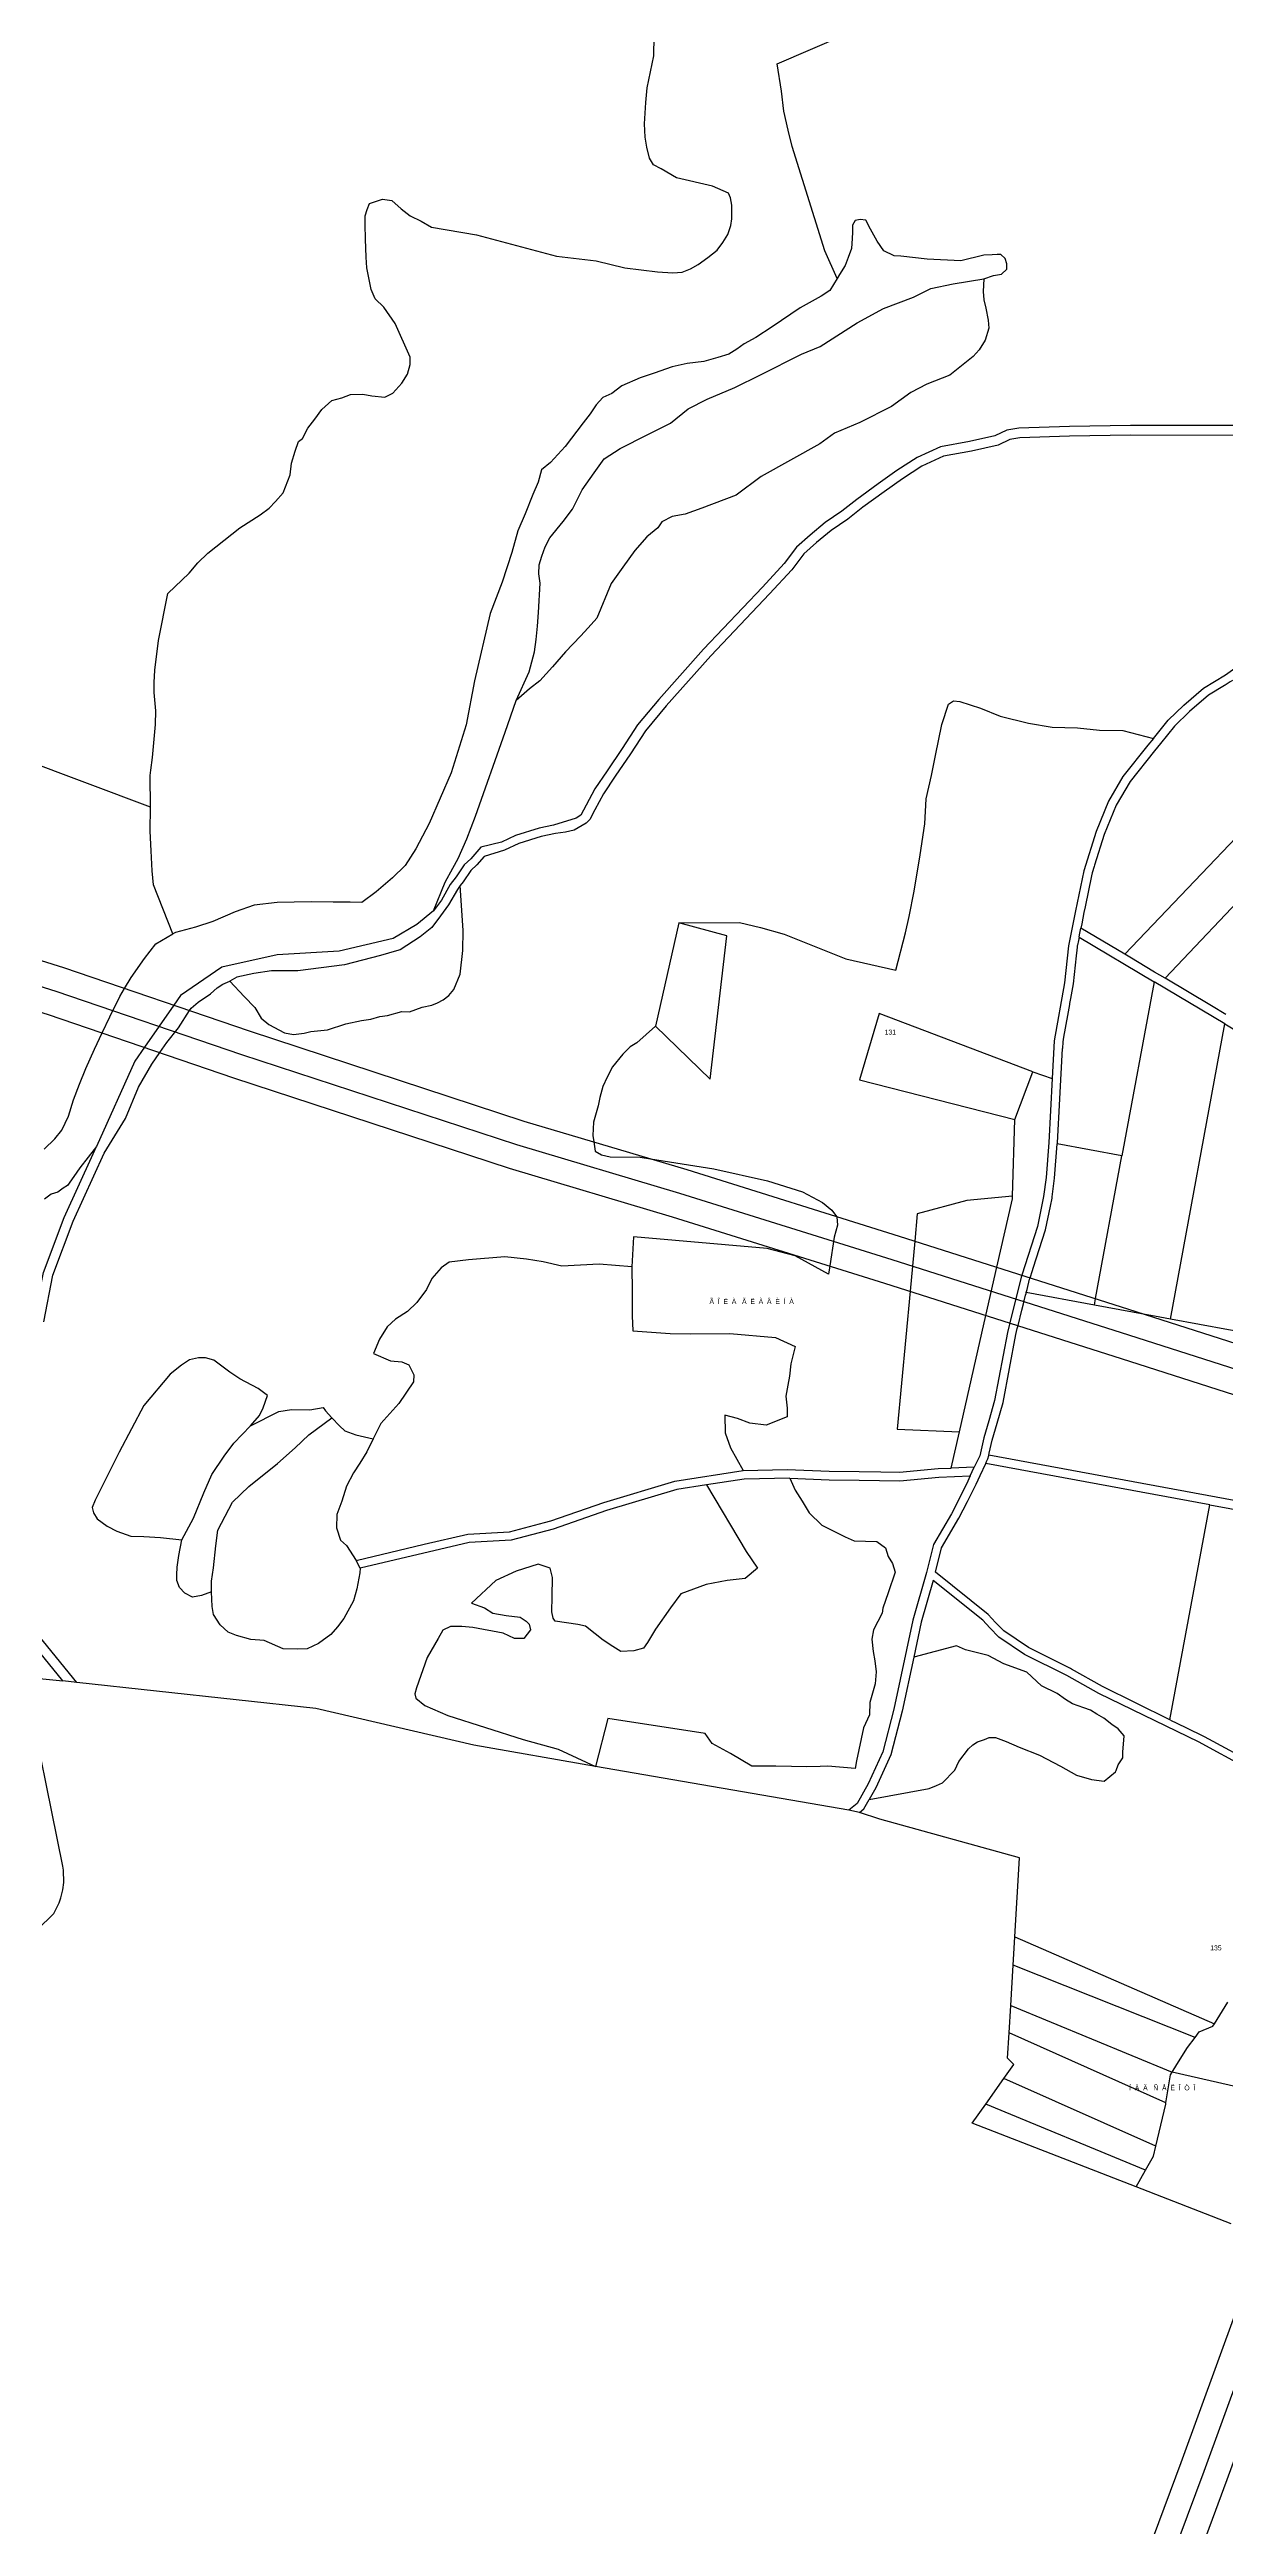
# Model space of a CAD drawing. Header units: metres. Extents: x 1082 to 7276, y 13258 to 20635.
# Drawn here: x 5078 to 5555, y 16712 to 17717 of the extents above; entities that cross this region are included whole.
import ezdxf

# ---------------------------------------------------------------- set-up
doc = ezdxf.new("R2010")
doc.units = ezdxf.units.M

msp = doc.modelspace()

# ---------------------------------------------------------------- linework, layer by layer
at = {"layer": '146'}
for points in [[(5118.52, 17409.85), (5118.46, 17422.59), (5118.72, 17424.859), (5119.32, 17429.981), (5120.64, 17443.4), (5120.71, 17448.92), (5120.06, 17456.34), (5120, 17460.359), (5120.32, 17465.369), (5121.87, 17477.529), (5125.53, 17496.57), (5134.21, 17504.789), (5137.7, 17509.051), (5141.83, 17512.94), (5154.82, 17523.231), (5163.07, 17528.5), (5166.7, 17531.26), (5169.32, 17533.9), (5172.44, 17537.41), (5175.18, 17544.68), (5175.79, 17549.44), (5177.28, 17554.33), (5178.65, 17558.211), (5180.28, 17559.471), (5182.39, 17563.731), (5185.26, 17567.369), (5188.13, 17571.25), (5192.13, 17574.891), (5196.14, 17576.019), (5199.77, 17577.41), (5204.77, 17577.42), (5208.41, 17576.789), (5213.67, 17576.301), (5216.92, 17577.93), (5220.54, 17581.949), (5222.91, 17585.58), (5223.9, 17589.59), (5223.9, 17592.471), (5217.85, 17606.24), (5213.2, 17612.75), (5209.68, 17616.25), (5208.04, 17620.01), (5206.39, 17628.779), (5206.01, 17633.16), (5205.86, 17640.43), (5205.72, 17646.31), (5205.71, 17649.82), (5206.46, 17652.449), (5207.45, 17654.961), (5212.71, 17656.59), (5216.46, 17656.1), (5220.23, 17652.721), (5223.87, 17649.85), (5228.38, 17647.721), (5232.65, 17645.221), (5250.82, 17642.119), (5283.27, 17633.519), (5299.43, 17631.66), (5311.09, 17628.801), (5324.24, 17627.19), (5330.51, 17626.69), (5334.26, 17626.949), (5337.64, 17628.33), (5340.77, 17630.09), (5344.77, 17632.981), (5348.52, 17635.99), (5350.76, 17639), (5352.88, 17642.26), (5354, 17646.019), (5354.49, 17648.65), (5354.49, 17651.029), (5354.48, 17654.279), (5353.97, 17657.16), (5353.09, 17659.039), (5346.57, 17661.91), (5332.03, 17665.279), (5325.76, 17669.029), (5322.63, 17670.65), (5320.99, 17673.279), (5319.98, 17677.789), (5319.34, 17681.789), (5319.08, 17687.18), (5319.55, 17695.949), (5320.04, 17701.84), (5322.76, 17714.869), (5322.99, 17722.891)], [(5397.2, 17624.461), (5392.26, 17635.69), (5378.96, 17677.99), (5377.32, 17684.631), (5375.54, 17692.391), (5374.65, 17700.539), (5372.86, 17711.56), (5399.88, 17723.24)], [(5456.67, 17624.301), (5460.63, 17625.619), (5463.88, 17626.25), (5466.01, 17628.26), (5466, 17630.391), (5465.37, 17632.519), (5463.61, 17634.141), (5462.11, 17634.141), (5460.1, 17634.01), (5456.72, 17633.881), (5447.34, 17631.609), (5433.68, 17632.35), (5423.04, 17633.461), (5420.28, 17633.58), (5416.14, 17635.699), (5413.38, 17639.58), (5410.73, 17644.471), (5408.79, 17648.16), (5406.59, 17648.34), (5404.46, 17647.961), (5403.47, 17646.08), (5403.47, 17643.199), (5403.23, 17640.699), (5402.99, 17636.69), (5401.62, 17632.93), (5400.38, 17629.67), (5398.13, 17626.029), (5397.2, 17624.461)], [(5397.2, 17624.461), (5394.27, 17619.51), (5390.64, 17617.25), (5382.14, 17612.481), (5370.89, 17604.83), (5364.14, 17600.43), (5359.51, 17597.92), (5356.51, 17595.789), (5353.26, 17593.779), (5348.76, 17592.391), (5343.12, 17590.76), (5336.36, 17590), (5330.23, 17588.609), (5322.97, 17585.971), (5317.22, 17584.08), (5309.84, 17580.82), (5305.71, 17577.801), (5302.09, 17576.17), (5299.34, 17573.16), (5296.97, 17569.519), (5294.1, 17565.891), (5286.86, 17556.231), (5280.86, 17549.711), (5277.24, 17546.82), (5275.88, 17541.69), (5273.76, 17536.801), (5270.65, 17528.9), (5267.66, 17522.01), (5265.18, 17513.24), (5261.21, 17501.211), (5256.43, 17488.44), (5250.02, 17461.15), (5246.62, 17443.231), (5240.57, 17423.721), (5231.61, 17403.231), (5226.19, 17392.881), (5221.93, 17386.119), (5216.73, 17381.06), (5210.12, 17375.481), (5204.28, 17371.15), (5199.63, 17371.211), (5192.72, 17371.279), (5183.81, 17371.391), (5169.98, 17371.039), (5160.67, 17370.01), (5152.97, 17367.34), (5143.87, 17363.43), (5136.81, 17361.119), (5128.74, 17358.949), (5127.68, 17358.33)], [(5456.67, 17624.301), (5456.51, 17619.1), (5456.65, 17615.84), (5457.53, 17612.461), (5458.42, 17607.58), (5458.81, 17604.32), (5457.32, 17599.43), (5454.82, 17595.42), (5452.32, 17592.789), (5442.95, 17585.26), (5433.57, 17581.609), (5427.06, 17578.1), (5419.31, 17572.449), (5406.43, 17566.039), (5396.17, 17561.641), (5390.17, 17557.381), (5366.42, 17544.07), (5356.17, 17536.539), (5342.28, 17531.131), (5335.52, 17528.74), (5330.26, 17527.859), (5326.01, 17525.6), (5324.39, 17523.211), (5320.02, 17519.58), (5315.15, 17514.06), (5310.28, 17507.289), (5305.54, 17500.641), (5299.62, 17486.57), (5296.17, 17482.59), (5292.98, 17479.24), (5286.99, 17472.91), (5281.62, 17466.82), (5276.52, 17461.1), (5272.33, 17457.881), (5266.91, 17453.07)], [(5266.91, 17453.07), (5272.18, 17464.789), (5274.42, 17472.801), (5275, 17477.94), (5275.58, 17483.33), (5276.03, 17488.85), (5276.74, 17500.731), (5276.1, 17504.481), (5276.21, 17508.24), (5277.33, 17511.75), (5278.7, 17515.51), (5280.57, 17519.15), (5286.06, 17525.789), (5289.81, 17530.81), (5293.79, 17538.58), (5298.53, 17545.481), (5302.65, 17551.24), (5309.15, 17555.391), (5320.16, 17560.91), (5329.54, 17565.69), (5336.79, 17571.58), (5344.42, 17575.481), (5355.67, 17580.25), (5366.06, 17585.279), (5382.69, 17593.69), (5390.32, 17596.84), (5405.32, 17606.5), (5415.95, 17612.279), (5428.21, 17616.93), (5435.22, 17620.449), (5444.23, 17622.34), (5456.67, 17624.301)], [(5568.1, 17564.76), (5516.26, 17564.81), (5491.43, 17564.4), (5470.89, 17563.74), (5466.01, 17562.92), (5461.22, 17560.519), (5450.96, 17558.301), (5439.12, 17556.119), (5429.67, 17551.83), (5421.41, 17546.471), (5413.87, 17541.039), (5405.22, 17534.75), (5399.11, 17529.99), (5392.33, 17525.33), (5386.25, 17520.24), (5380.73, 17515.34), (5375.73, 17508.779), (5366.84, 17499.18), (5342.97, 17473.94), (5324.82, 17453.519), (5316.17, 17443.221), (5309.96, 17433.68), (5303.81, 17424.6), (5298.88, 17417.289), (5295.35, 17410.6), (5293.23, 17406.609), (5291.35, 17405.32), (5282.06, 17402.481), (5276.22, 17401.279), (5266.68, 17398.31), (5261.03, 17395.631), (5252.6, 17393.5), (5248.48, 17388.81), (5245.85, 17386.381), (5242.55, 17381.51), (5240.21, 17378.35), (5236.59, 17372.1), (5233.46, 17367.711)], [(5568.14, 17560.76), (5516.29, 17560.81), (5491.53, 17560.4), (5471.29, 17559.75), (5467.26, 17559.08), (5462.56, 17556.711), (5451.75, 17554.381), (5440.33, 17552.279), (5431.6, 17548.31), (5423.67, 17543.17), (5416.21, 17537.801), (5407.62, 17531.551), (5401.47, 17526.76), (5394.76, 17522.141), (5388.86, 17517.211), (5383.68, 17512.609), (5378.8, 17506.199), (5369.76, 17496.44), (5345.92, 17471.24), (5327.84, 17450.91), (5319.39, 17440.84), (5313.29, 17431.471), (5307.12, 17422.359), (5302.32, 17415.231), (5298.89, 17408.721), (5296.81, 17404.82), (5295.41, 17403.25), (5290.48, 17400.481), (5286.91, 17399.58), (5282.84, 17399.07), (5277.09, 17397.891), (5267.96, 17395.039), (5262.23, 17392.33), (5253.93, 17389.711), (5250.98, 17386.359), (5248.52, 17384.08), (5245.41, 17379.49), (5244.27, 17377.949)], [(5525.52, 17437.731), (5531.48, 17445.08), (5537.84, 17451.269), (5545.87, 17458.09), (5554.81, 17463.551), (5563.33, 17469.619), (5582.42, 17480.33), (5604.14, 17487.66), (5605.05, 17487.99), (5607.56, 17488.891), (5625.95, 17495.519), (5636.45, 17501.59), (5646.34, 17507.519), (5654.97, 17515.15)], [(5118.52, 17409.85), (4960.68, 17469.09)], [(5557.65, 17461.279), (5556.73, 17460.619), (5555.06, 17459.6), (5554.62, 17459.33), (5554.42, 17459.211), (5547.93, 17455.24), (5540.19, 17448.68), (5534.07, 17442.711), (5528.36, 17435.68), (5525.96, 17432.721), (5516.07, 17420.26), (5510.4, 17410.619), (5505.53, 17398.68), (5501.69, 17386.269), (5501.52, 17385.721), (5500.71, 17383.08), (5500.46, 17381.92), (5497.83, 17369.279), (5497.36, 17367.01), (5496.45, 17362.49), (5496.08, 17360.66)], [(5233.46, 17367.711), (5238.18, 17379.31), (5241.28, 17385.051), (5243.34, 17388.92), (5246.97, 17396.91), (5250.5, 17406.16), (5262.53, 17440.289), (5266.91, 17453.07)], [(5332.98, 17362.801), (5357.54, 17363.019), (5366.05, 17360.92), (5375.68, 17358.301), (5400.66, 17348.221), (5420.95, 17343.6), (5424.93, 17358.74), (5426.4, 17365.381), (5428.43, 17375.65), (5430.9, 17390.44), (5432.84, 17403.09), (5433.36, 17413.131), (5435.5, 17422.65), (5437.13, 17430.789), (5439.69, 17443.31), (5442.44, 17451.57), (5444.35, 17452.93), (5446.98, 17452.65), (5455.36, 17450.039), (5463.35, 17446.69), (5474.87, 17443.92), (5484.39, 17442.31), (5494.69, 17442.06), (5503.6, 17441.08), (5513.14, 17440.981), (5525.52, 17437.731)], [(5525.52, 17437.731), (5523.23, 17434.91), (5513.17, 17422.24), (5507.25, 17412.18), (5502.24, 17399.869), (5497.32, 17383.949), (5493.93, 17367.711), (5491.08, 17353.471), (5489.48, 17338.529), (5485.25, 17314.94), (5484.43, 17299.641)], [(5513.91, 17350.06), (5590.42, 17430.279)], [(5127.68, 17358.33), (5119.84, 17378.26), (5119.29, 17383.91), (5118.78, 17392.08), (5118.39, 17400.119), (5118.52, 17409.85)], [(5603.61, 17417.789), (5530.3, 17340.31)], [(5244.27, 17377.949), (5243.14, 17376.42), (5239.54, 17370.199), (5236.27, 17365.619), (5232.66, 17360.94), (5227.93, 17357.17), (5219.93, 17351.85), (5218.37, 17351.4), (5211.88, 17349.57), (5197.34, 17345.801), (5178.31, 17343.34), (5167.65, 17343.33), (5160.47, 17342.32), (5153.54, 17340.789), (5150.7, 17339.15)], [(5150.7, 17339.15), (5156.63, 17332.9), (5160.84, 17328.461), (5163.42, 17324.16), (5166.52, 17321.619), (5173, 17318.16), (5176.64, 17317.49), (5180.92, 17318.07), (5183.56, 17318.66), (5190.36, 17319.34), (5197.8, 17321.891), (5204.23, 17323.199), (5208, 17323.789), (5211.66, 17324.869), (5214.68, 17325.221), (5220.61, 17326.779), (5223.62, 17326.75), (5228.8, 17328.57), (5232.7, 17329.41), (5234.98, 17330.391), (5237.38, 17331.609), (5239.67, 17333.35), (5241.71, 17335.83), (5244.19, 17341.961), (5245.33, 17351.609), (5245.44, 17359.769), (5244.27, 17377.949)], [(5075.36, 17270.93), (5079.7, 17275.15), (5082.63, 17278.631), (5085.23, 17284.369), (5087.33, 17291), (5089.81, 17297.381), (5092.28, 17303.631), (5095.78, 17311.5), (5098.95, 17318.17), (5102, 17324.609), (5106.14, 17332.971), (5108.06, 17336.19), (5110.77, 17340.699), (5116.15, 17348.301), (5120.76, 17354.269), (5127.68, 17358.33)], [(5233.46, 17367.711), (5226.59, 17362.18), (5217.05, 17356.41), (5195.18, 17351.359), (5169.95, 17349.91), (5147.52, 17344.859), (5130.7, 17333.32), (5127.97, 17329.381), (5116.13, 17312.301), (5112.19, 17306.619), (5096.63, 17271.981)], [(5332.98, 17362.801), (5323.44, 17320.869)], [(5323.44, 17320.869), (5345.64, 17299.33), (5352.46, 17357.56), (5332.98, 17362.801)], [(5495.35, 17357.019), (5495.55, 17358.01), (5496.08, 17360.66)], [(5513.91, 17350.06), (5496.08, 17360.66)], [(5495.35, 17357.019), (5495.07, 17355.619), (5494.71, 17353.801), (5494.64, 17353.49), (5494.54, 17352.94), (5494.41, 17351.779), (5494.16, 17349.449), (5492.95, 17338.039), (5491.89, 17332.141), (5491.51, 17330.039), (5491.5, 17330), (5491.45, 17329.711), (5491.44, 17329.66), (5490.65, 17325.279), (5489.06, 17316.42), (5488.72, 17314.529), (5488.58, 17311.82), (5488.57, 17311.75), (5487.48, 17291.359), (5486.52, 17273.471), (5486.49, 17273.09)], [(5495.35, 17357.019), (5525.82, 17338.9)], [(5530.3, 17340.31), (5526.02, 17342.859), (5515.97, 17348.84), (5513.91, 17350.06)], [(5075.34, 17200.891), (5078.96, 17219.83), (5087.22, 17241.711), (5099.71, 17269.359), (5108.47, 17283.359), (5113.68, 17296.131), (5119.1, 17305.4), (5122.37, 17310.17), (5125.16, 17314.24), (5129.91, 17320.24), (5134.42, 17327.18), (5135.07, 17328.19), (5137.95, 17330.6), (5142.94, 17333.961), (5145.59, 17336.449), (5147.96, 17337.99), (5150.7, 17339.15)], [(5525.82, 17338.9), (5512.78, 17268.24)], [(5554.53, 17321.82), (5525.82, 17338.9)], [(5554.98, 17325.631), (5549.16, 17329.09), (5530.3, 17340.31)], [(5323.44, 17320.869), (5315.9, 17314.16), (5313.23, 17312.551), (5310.18, 17309.58), (5306.08, 17304.35), (5303.89, 17300.109), (5302.08, 17296.359), (5300.89, 17291.981), (5300.21, 17288.6), (5298.36, 17281.971), (5298.03, 17276.449), (5298.4, 17273.891), (5298.94, 17270.16), (5301.56, 17268.619), (5305.07, 17267.83), (5317.25, 17267.69), (5321.4, 17267.039), (5347.2, 17262.961), (5368.99, 17258.07), (5383.12, 17253.641), (5391.23, 17249.279), (5395.08, 17246.231), (5396.91, 17243.641), (5397.05, 17243.44), (5397.38, 17240.051), (5395.92, 17235.17), (5394.2, 17223.529), (5393.7, 17220.131), (5380.12, 17227.57), (5368.73, 17230.58), (5314.53, 17235.34), (5313.86, 17223.17)], [(5476.56, 17302.289), (5414.22, 17326.029), (5406.29, 17299.15), (5469.35, 17283.019)], [(5532.42, 17201.981), (5554.53, 17321.82)], [(5554.53, 17321.82), (5563.55, 17316.461), (5563.68, 17316.381), (5564.5, 17315.891), (5570.37, 17312.4), (5599.19, 17295.26)], [(5484.43, 17299.641), (5483.03, 17273.699), (5481.95, 17259.461), (5480.98, 17251.68), (5478.45, 17239.56), (5472.16, 17219.81), (5471.89, 17218.949), (5467.25, 17200.391), (5466.27, 17196.44), (5461.11, 17168.91), (5458.75, 17160.609), (5456.76, 17153.69), (5455.05, 17146.43), (5452.81, 17141.84)], [(5469.35, 17283.019), (5476.56, 17302.289)], [(5476.56, 17302.289), (5484.43, 17299.641)], [(5468.38, 17251.869), (5469.35, 17283.019)], [(5083.04, 17055.01), (5066.14, 17075.891), (5063.67, 17089.891), (5061.85, 17104.49), (5061.83, 17121.19), (5062.06, 17137.539), (5062.63, 17151.289), (5063.98, 17165.26), (5067.98, 17181.221), (5071.4, 17201.59), (5075.1, 17220.93), (5083.52, 17243.24), (5095.31, 17269.1), (5096.63, 17271.981)], [(5096.63, 17271.981), (5089.83, 17263.359), (5087.39, 17259.869), (5084.83, 17256.131), (5083.18, 17255.15), (5081.02, 17253.539), (5078.25, 17252.69), (5075.58, 17250.59)], [(5473.95, 17212.769), (5474.24, 17213.94), (5475.31, 17218.18), (5475.49, 17218.75), (5476.43, 17221.69), (5476.71, 17222.59), (5481.68, 17238.211), (5483.73, 17247.81), (5484.43, 17251.1), (5484.49, 17251.631), (5484.62, 17252.68), (5485.03, 17255.91), (5485.43, 17259.109), (5486.49, 17273.09)], [(5512.78, 17268.24), (5486.49, 17273.09)], [(5501.6, 17207.67), (5502.08, 17210.279), (5512.78, 17268.24)], [(5468.38, 17251.869), (5449.77, 17250.15), (5429.73, 17244.631), (5428.7, 17233.65), (5426.79, 17213.269), (5421.54, 17157.25), (5446.82, 17156.24)], [(5446.82, 17156.24), (5457.57, 17203.471), (5462.03, 17223.039), (5468.35, 17250.83), (5468.38, 17251.869)], [(5313.86, 17223.17), (5300.56, 17224.199), (5285.47, 17223.49), (5277.96, 17225.211), (5271.07, 17226.289), (5262.41, 17227.26), (5247.57, 17226.051), (5239.77, 17225.01), (5236.47, 17222.789), (5232.77, 17218.43), (5230.57, 17213.94), (5226.6, 17208.711), (5222.91, 17204.99), (5217.96, 17201.91), (5214.53, 17198.81), (5211.44, 17193.82), (5209.08, 17188.01), (5215.97, 17184.981), (5220.61, 17184.551), (5223.36, 17183.391), (5225.43, 17179.35), (5225.27, 17176.471), (5219.37, 17167.74), (5211.96, 17159.539), (5208.9, 17153.359)], [(5313.86, 17223.17), (5313.97, 17213.25), (5313.95, 17203.211), (5314.24, 17197.18), (5329.43, 17196.131), (5337.72, 17196.029), (5353.67, 17196.1), (5372.24, 17194.51), (5380.22, 17190.779), (5378.37, 17183.769), (5377.79, 17178.76), (5377.24, 17175.119), (5376.42, 17170.619), (5376.86, 17165.84), (5376.85, 17162.221), (5368.34, 17158.91), (5361.82, 17159.731), (5356.7, 17161.551), (5351.57, 17162.99), (5351.72, 17155.83), (5353.89, 17149.65), (5359.11, 17140.42)], [(5458.71, 17146.711), (5458.91, 17147.539), (5460.15, 17152.801), (5462.12, 17159.641), (5464.52, 17168.109), (5469.69, 17195.699), (5470.3, 17198.16), (5470.59, 17199.32), (5472.15, 17205.57), (5472.79, 17208.119), (5473.1, 17209.369), (5473.66, 17211.631), (5473.83, 17212.289), (5473.95, 17212.769)], [(5501.6, 17207.67), (5473.95, 17212.769)], [(5532.42, 17201.981), (5525.93, 17203.18), (5522.19, 17203.869), (5501.6, 17207.67)], [(5575.74, 17193.99), (5575.61, 17194.01), (5570.81, 17194.9), (5559.2, 17197.039), (5556.03, 17197.631), (5532.42, 17201.981)], [(5159.07, 17158.641), (5162.77, 17162.74), (5164.32, 17165.981), (5166.02, 17170.859), (5162.3, 17173.789), (5154.82, 17177.641), (5150.71, 17180.449), (5144.25, 17185.289), (5140.87, 17186.211), (5138.1, 17186.24), (5134.45, 17185.4), (5131.15, 17183.18), (5126.58, 17179.59), (5115.85, 17166.91), (5105.78, 17147.94), (5096.09, 17128.461), (5094.91, 17125.471), (5095.39, 17123.33), (5096.86, 17120.801), (5100.96, 17117.859), (5104.95, 17115.81), (5110.58, 17113.859), (5115.85, 17113.68), (5122.63, 17113.231), (5131.31, 17112.369)], [(5131.31, 17112.369), (5136.05, 17121.109), (5140.22, 17131.359), (5143.46, 17138.85), (5148.47, 17146.33), (5152.31, 17151.56), (5159.07, 17158.641)], [(5143.29, 17091.231), (5143.35, 17095.539), (5144.06, 17100.93), (5145.06, 17109.83), (5145.91, 17116.231), (5151.85, 17127.58), (5158.47, 17134.039), (5170.16, 17143.32), (5177.28, 17149.641), (5182.76, 17154.981), (5192.16, 17161.84)], [(5159.07, 17158.641), (5170.58, 17164.4), (5175.74, 17165.231), (5183.15, 17165.141), (5188.66, 17166.109), (5189.55, 17164.69), (5192.16, 17161.84)], [(5192.16, 17161.84), (5195.24, 17158.6), (5197.48, 17156.57), (5201.85, 17154.891), (5208.9, 17153.359)], [(5208.9, 17153.359), (5206.28, 17148.06), (5203.45, 17143.449), (5200.88, 17139.461), (5198.16, 17134.09), (5196.2, 17128.09), (5194.23, 17122.59), (5194.03, 17117.19), (5195.72, 17112.15), (5198.07, 17109.99), (5201.99, 17104)], [(5443.49, 17141.49), (5446.82, 17156.24)], [(5457.49, 17143.381), (5457.86, 17144.17), (5458.38, 17145.279), (5458.7, 17146.631), (5458.71, 17146.711)], [(5563.44, 17127.381), (5458.71, 17146.711)], [(5201.99, 17104), (5229.6, 17110.5), (5247.36, 17114.68), (5264.3, 17115.619), (5278.41, 17119.34), (5280.96, 17120.01), (5302.52, 17127.539), (5331.31, 17136.18), (5359.11, 17140.42)], [(5378, 17137.301), (5380.15, 17132.539), (5382.98, 17127.99), (5385.8, 17123.31), (5391.01, 17118.231), (5400.49, 17113.481), (5404.11, 17111.93), (5413.27, 17111.699), (5416.75, 17109.019), (5417.96, 17105.619), (5419.68, 17102.711), (5420.76, 17099.19), (5417.88, 17090.81), (5415.78, 17084.56), (5415.5, 17082.551), (5412.01, 17075.81), (5411.21, 17072.06), (5411.76, 17067.029), (5412.46, 17063.25), (5413.03, 17058.731), (5412.58, 17053.84), (5410.46, 17046.33), (5410.27, 17041.31), (5407.93, 17035.94), (5405.1, 17022.539), (5404.56, 17019.529), (5393.39, 17020.41), (5390.25, 17020.32), (5384.6, 17020.131), (5378.69, 17020.33), (5372.29, 17020.4), (5367.77, 17020.449), (5362.62, 17020.381), (5353.9, 17025.631), (5346.42, 17029.6), (5343.59, 17033.65), (5304.1, 17039.75), (5299.17, 17020.34)], [(5378, 17137.301), (5359.42, 17136.93), (5344.2, 17134.6)], [(5359.11, 17140.42), (5376.87, 17140.85), (5393.97, 17140.16), (5406.13, 17140.019), (5414.96, 17139.92), (5422.49, 17139.83), (5438.17, 17141.279), (5443.49, 17141.49)], [(5378, 17137.301), (5393.89, 17136.66), (5406.09, 17136.519), (5422.64, 17136.33), (5438.41, 17137.789), (5451.14, 17138.279)], [(5451.14, 17138.279), (5449.7, 17134.881), (5443.54, 17122.85), (5436.23, 17110.449), (5433.5, 17099.09), (5427.95, 17079.68), (5420.15, 17043.59), (5415.68, 17026.25), (5409.81, 17013.221), (5405.25, 17005.34), (5401.87, 17002.539)], [(5437.11, 17099.131), (5439.51, 17109.131), (5446.61, 17121.17), (5446.62, 17121.18), (5450.05, 17127.881), (5452.39, 17132.461), (5452.85, 17133.35), (5453.58, 17134.93), (5455.19, 17138.41), (5457.49, 17143.381)], [(5452.81, 17141.84), (5443.49, 17141.49)], [(5451.14, 17138.279), (5452.81, 17141.84)], [(5548.37, 17126.6), (5457.49, 17143.381)], [(5344.2, 17134.6), (5332.08, 17132.75), (5303.6, 17124.211), (5281.99, 17116.66), (5264.85, 17112.141), (5247.86, 17111.211), (5203.6, 17100.779)], [(5344.2, 17134.6), (5360.33, 17107.529), (5364.88, 17100.82), (5359.93, 17096.609), (5352.63, 17095.81), (5344.06, 17094.15), (5333.71, 17090.381), (5329.61, 17084.779), (5323.46, 17076.06), (5320.24, 17070.699), (5318.58, 17068.33), (5314.67, 17067.25), (5309.39, 17067.051), (5306.15, 17068.971), (5302.29, 17071.529), (5298.94, 17074.199), (5295.09, 17077.26), (5291.96, 17077.92), (5282.81, 17079.279), (5281.94, 17080.551), (5281.48, 17083.06), (5281.57, 17089.34), (5281.67, 17096.99), (5280.72, 17100.769), (5275.85, 17102.461), (5266.89, 17099.551), (5258.67, 17095.75), (5248.87, 17086.57), (5254.12, 17084.75), (5257.48, 17082.58), (5262.87, 17081.641), (5268.51, 17080.949), (5271, 17079.289), (5272.24, 17078.141), (5272.71, 17075.75), (5270.02, 17072.269), (5266.25, 17072.31), (5261.63, 17074.369), (5249.36, 17076.769), (5244.84, 17077.07), (5240.32, 17077.119), (5237.16, 17075.65), (5235.23, 17072.289), (5230.85, 17064.551), (5226.53, 17052.301), (5225.86, 17049.801), (5226.22, 17048.029), (5229.94, 17045.1), (5239.18, 17040.981), (5269.82, 17031.221), (5283.96, 17027.301), (5299.17, 17020.34)], [(5532.24, 17039.199), (5548.37, 17126.6)], [(5548.37, 17126.6), (5600.16, 17117.039)], [(5143.29, 17091.231), (5139.25, 17089.69), (5135.6, 17088.981), (5132.48, 17090.641), (5130.38, 17092.93), (5129.29, 17095.83), (5129.2, 17098.09), (5129.37, 17101.221), (5130.06, 17105.99), (5131.31, 17112.369)], [(5203.6, 17100.779), (5203.57, 17098.881), (5202.22, 17092.369), (5200.9, 17087.609), (5197.03, 17080.381), (5194.47, 17077.01), (5191.79, 17073.91), (5186.71, 17070.199), (5182.16, 17068.119), (5178.39, 17067.91), (5172.36, 17068.1), (5164.75, 17071.449), (5159.22, 17071.891), (5153.47, 17073.461), (5150.1, 17074.881), (5146.87, 17077.801), (5144.17, 17081.981), (5143.59, 17085.25), (5143.29, 17091.231)], [(5203.6, 17100.779), (5201.99, 17104)], [(5532.24, 17039.199), (5504.83, 17052.76), (5492.24, 17059.85), (5491.89, 17060.051), (5487.06, 17062.461), (5482.67, 17064.66), (5474.79, 17068.6), (5464.89, 17075.33), (5461.44, 17078.74), (5458.49, 17082.039), (5437.11, 17099.131)], [(5621.4, 16988.41), (5617.97, 16990.449), (5613.91, 16992.881), (5613.61, 16993.06), (5611.94, 16994.06), (5602.25, 16999.85), (5583.66, 17008.721), (5543.76, 17030.26), (5530.71, 17036.609), (5503.34, 17049.92), (5490.38, 17057.231), (5473.17, 17065.83), (5462.84, 17072.85), (5459.13, 17076.539), (5456.28, 17079.711), (5436.19, 17095.769), (5431.34, 17078.83), (5428.28, 17064.641)], [(5088.68, 17054.4), (5069.9, 17077.609)], [(5410.16, 17006.84), (5434.47, 17011.41), (5437.5, 17012.631), (5439.9, 17013.731), (5445, 17018.82), (5446.55, 17022.32), (5450.52, 17027.42), (5452.3, 17029.16), (5454.2, 17030.269), (5456.98, 17031.24), (5458.88, 17032.1), (5461.39, 17032.07), (5465.76, 17030.51), (5471.01, 17028.199), (5479.37, 17024.84), (5487.85, 17020.471), (5494.33, 17016.76), (5500.34, 17015.06), (5505.59, 17014.391), (5510.18, 17018.09), (5510.37, 17018.619), (5511.22, 17020.961), (5513.15, 17023.83), (5513.18, 17026.09), (5513.65, 17032.74), (5511.18, 17035.65), (5508.69, 17037.31), (5505.46, 17039.981), (5502.6, 17041.519), (5499.98, 17043.18), (5497.36, 17044.09), (5492.73, 17045.779), (5489.87, 17047.44), (5486.51, 17049.99), (5480.15, 17053.07), (5474.2, 17058.539), (5464.83, 17062.029), (5458.47, 17065.369), (5449.33, 17067.609), (5445.58, 17069.279), (5428.28, 17064.641)], [(5072.16, 16953.66), (5077.17, 16958.49), (5079.27, 16960.65), (5081.45, 16964.981), (5082.15, 16967.01), (5083, 16970.26), (5083.34, 16973.26), (5083.23, 16978.269), (5082.96, 16979.779), (5067.44, 17056.699), (5073.46, 17056.051), (5083.04, 17055.01)], [(5428.28, 17064.641), (5423.55, 17042.779), (5418.99, 17025.08), (5412.93, 17011.631), (5410.16, 17006.84)], [(5088.68, 17054.4), (5083.04, 17055.01)], [(5299.17, 17020.34), (5249.82, 17028.891), (5185.59, 17043.9), (5088.68, 17054.4)], [(5581.06, 17013.529), (5580.56, 17013.801), (5572.68, 17018.06), (5570.8, 17019.07), (5565.46, 17021.961), (5556.5, 17026.789), (5546.2, 17032.359), (5545.13, 17032.93), (5534.59, 17038.06), (5533.14, 17038.76), (5532.24, 17039.199)], [(5401.87, 17002.539), (5299.17, 17020.34)], [(5406.27, 17001.641), (5407.96, 17003.051), (5410.16, 17006.84)], [(5406.27, 17001.641), (5401.87, 17002.539)], [(5469.31, 16951.119), (5471.23, 16983.279), (5414.55, 16998.85), (5406.27, 17001.641)], [(5468.63, 16939.59), (5469.31, 16951.119)], [(5469.31, 16951.119), (5550.3, 16915.85)], [(5467.65, 16923.231), (5468.63, 16939.59)], [(5542.42, 16910.24), (5468.63, 16939.59)], [(5466.99, 16912.131), (5467.65, 16923.231)], [(5467.65, 16923.231), (5533.12, 16896.199)], [(5542.42, 16910.24), (5544.11, 16912.51), (5549.67, 16914.83), (5550.3, 16915.85)], [(5550.3, 16915.85), (5555.76, 16924.609)], [(5464.87, 16893.66), (5468.86, 16899.269), (5466.38, 16901.85), (5466.99, 16912.131)], [(5530.61, 16883.801), (5466.99, 16912.131)], [(5533.12, 16896.199), (5535, 16899.301), (5539.37, 16906.16), (5542.42, 16910.24)], [(5530.61, 16883.801), (5532.43, 16895.06), (5533.12, 16896.199)], [(5564.02, 16889.19), (5533.12, 16896.199)], [(5457.46, 16883.24), (5464.87, 16893.66)], [(5526.52, 16866.19), (5464.87, 16893.66)], [(5518.49, 16849.631), (5451.96, 16875.5), (5457.46, 16883.24)], [(5522.34, 16856.41), (5457.46, 16883.24)], [(5526.52, 16866.19), (5530.51, 16883.16), (5530.61, 16883.801)], [(5522.34, 16856.41), (5525.56, 16862.08), (5526.52, 16866.19)], [(5518.49, 16849.631), (5522.34, 16856.41)], [(5557.13, 16834.6), (5518.49, 16849.631)]]:
    msp.add_lwpolyline(points, dxfattribs=at)
at = {"layer": '171'}
for points in [[(3991, 17675.56), (4084.61, 17648.6), (4181.15, 17618.221), (4276.96, 17588.199), (4374.99, 17557.5), (4456.98, 17531.31), (4634.79, 17480.81), (4704.47, 17460.269), (4796.03, 17433.619), (4879.98, 17408.42), (5083.29, 17344.65), (5158.61, 17318.92), (5270.07, 17282.32), (5336.18, 17262.641), (5422.38, 17235.67), (5518.45, 17205.07), (5610.48, 17175.539), (5697.77, 17148.06)], [(3985.46, 17656.34), (4078.87, 17629.44), (4175.48, 17599.029), (4271.31, 17569.01), (4368.94, 17538.44), (4451.22, 17512.16), (4629.26, 17461.59), (4698.79, 17441.09), (4790.42, 17414.42), (4874.07, 17389.32), (5077.04, 17325.65), (5152.23, 17299.961), (5264.08, 17263.24), (5330.31, 17243.519), (5416.44, 17216.57), (5512.46, 17185.99), (5604.48, 17156.461), (5691.77, 17128.981)], [(5685.38, 17141.949), (5662.93, 17080.381), (5624.43, 16980.211), (5594.44, 16894.019), (5566.4, 16819.33), (5536.61, 16737.58), (5516.37, 16683.08)], [(5704.17, 17135.1), (5681.67, 17073.391), (5643.22, 16973.33), (5613.25, 16887.221), (5585.16, 16812.4), (5555.36, 16730.619), (5535.12, 16676.119)]]:
    msp.add_lwpolyline(points, dxfattribs=at)
at = {"layer": '48'}
for points in [[(3988.23, 17665.949), (4081.74, 17639.019), (4178.31, 17608.631), (4274.13, 17578.6), (4371.96, 17547.971), (4454.1, 17521.74), (4632.03, 17471.199), (4701.63, 17450.68), (4793.22, 17424.019), (4877.02, 17398.869), (5080.17, 17335.15), (5155.42, 17309.44), (5267.08, 17272.779), (5333.25, 17253.08), (5419.41, 17226.119), (5515.45, 17195.529), (5607.48, 17166), (5694.77, 17138.519)], [(5694.77, 17138.519), (5672.3, 17076.891), (5633.83, 16976.769), (5603.84, 16890.619), (5575.78, 16815.859), (5545.98, 16734.1), (5525.74, 16679.6)]]:
    msp.add_lwpolyline(points, dxfattribs=at)

# ---------------------------------------------------------------- texts
at = {"layer": 'TEXT25'}
for s, p in [('131', (5416.48, 17317.471)), ('Ã  Î  Ë  À   Ã  Ë  À  Â  È  Í  À', (5345.39, 17208.109)), ('135', (5548.59, 16945.66)), ('Í  À  Ä   Ñ  Å  Ë  Î  Ò  Î', (5515.68, 16888.801))]:
    msp.add_text(s, height=2, dxfattribs=at).set_placement(p)

doc.saveas('drawing.dxf')
